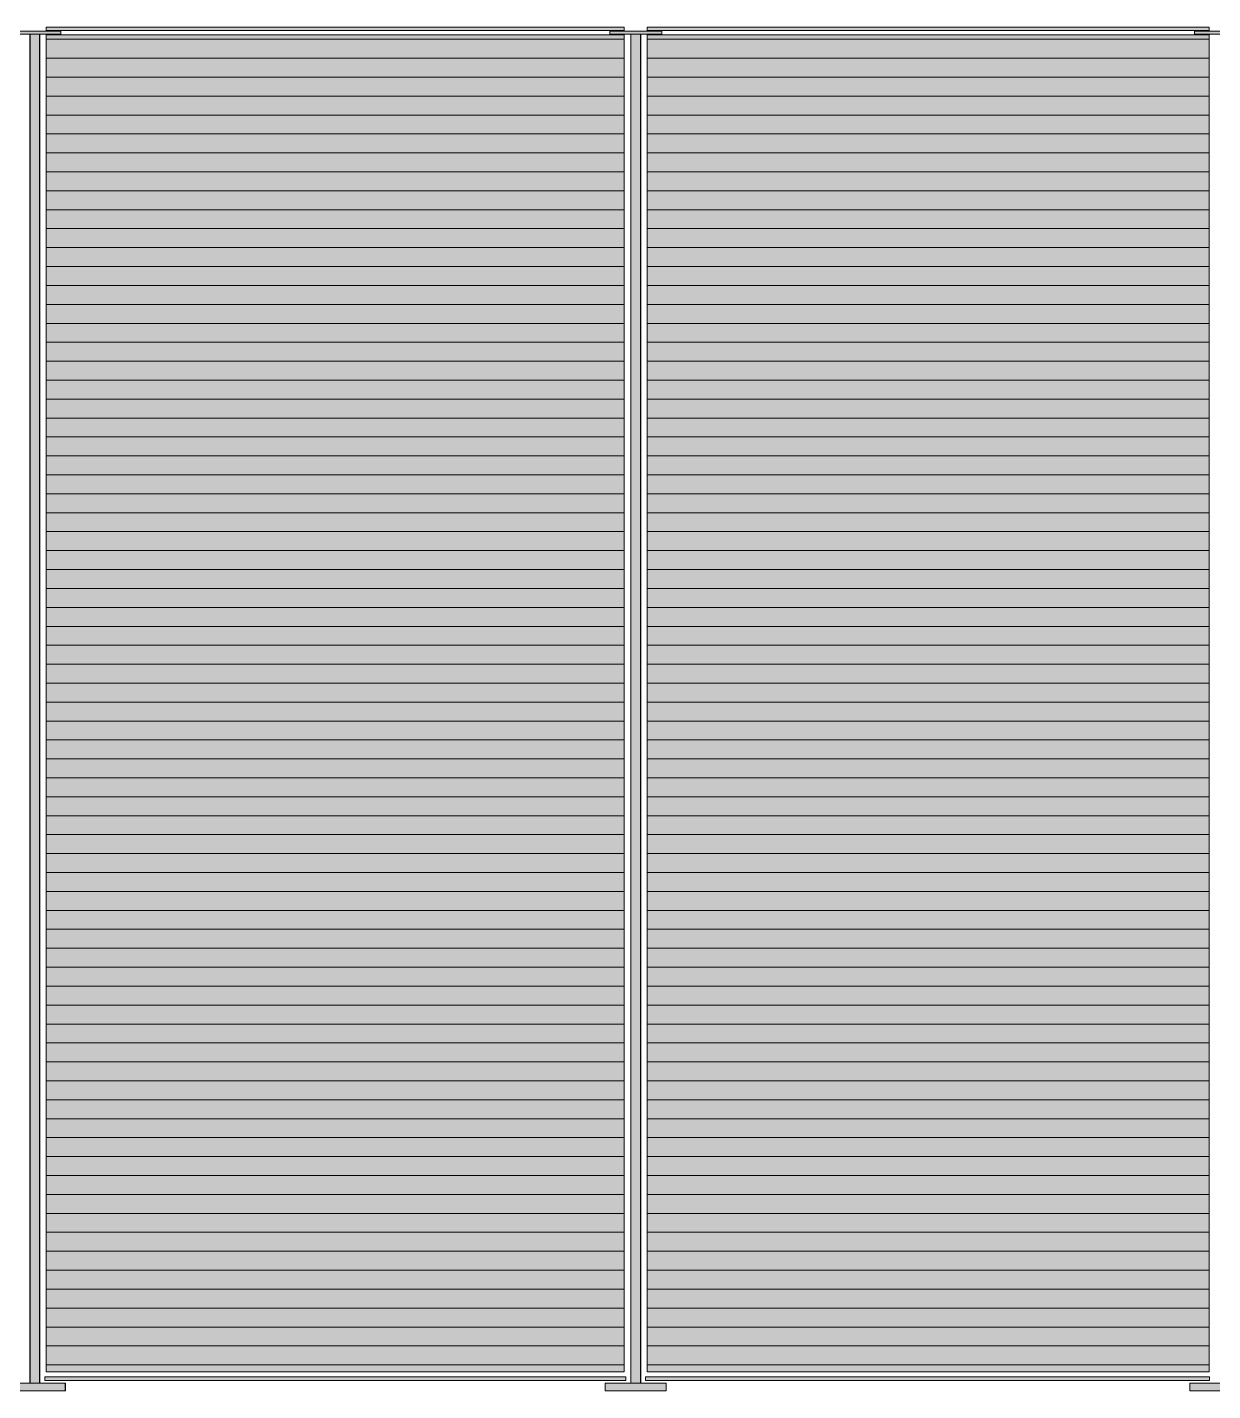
# Model space of a CAD drawing. Header units: millimetres. Extents: x -23380 to 52531, y -5628 to 1041.
# Drawn here: x 20027 to 21593, y -759 to 1041 of the extents above; entities that cross this region are included whole.
import ezdxf

# ---------------------------------------------------------------- set-up
doc = ezdxf.new("R2010")
doc.units = ezdxf.units.MM
for name, color, linetype, lineweight in [('drawing', 7, 'Continuous', 5), ('hatch', 9, 'Continuous', 5), ('ropes', 7, 'Continuous', 0)]:
    doc.layers.add(name, color=color, linetype=linetype, lineweight=lineweight)
pattern_1 = [(0, (0, 0), (0, 25), [])]

msp = doc.modelspace()

# ---------------------------------------------------------------- hatches: boundary and pattern name
at = {"layer": 'hatch'}
for points in [[(20002.4, 1031.6), (20071.1, 1031.6), (20071.1, 1035.7), (20002.4, 1035.7)], [(20030.5, 1031.6), (20030.2, 1031.6), (20030.2, -749.1), (20030.5, -749.1)], [(20030.5, -749.1), (20043, -749.1), (20043, 1031.6), (20030.5, 1031.6)], [(20043.4, 1031.6), (20043, 1031.6), (20043, -749.1), (20043.4, -749.1)], [(20433.6, 1036.6), (20815.4, 1036.6), (20815.4, 1040.9), (20433.6, 1040.9), (20051.8, 1040.9), (20051.8, 1036.6)], [(20433.6, -734.1), (20815.4, -734.1), (20815.4, 1030.7), (20433.6, 1030.7), (20051.8, 1030.7), (20051.8, -734.1)], [(20864.8, 1031.6), (20864.8, 1035.7), (20796.1, 1035.7), (20796.1, 1031.6)], [(20824.2, 1031.6), (20823.9, 1031.6), (20823.9, -749.1), (20824.2, -749.1)], [(20824.2, -749.1), (20836.7, -749.1), (20836.7, 1031.6), (20824.2, 1031.6)], [(20837.1, 1031.6), (20836.7, 1031.6), (20836.7, -749.1), (20837.1, -749.1)], [(20845.5, 1036.6), (21587.7, 1036.6), (21587.7, 1040.9), (20845.5, 1040.9)], [(20845.5, -734.1), (21587.7, -734.1), (21587.7, 1030.7), (20845.5, 1030.7)], [(21637.3, 1031.6), (21637.3, 1035.7), (21568.6, 1035.7), (21568.6, 1031.6)], [(19996.5, -759.1), (20077, -759.1), (20077, -749.1), (19996.5, -749.1)], [(20433.6, -745.8), (20817.3, -745.8), (20817.3, -740.7), (20433.6, -740.7), (20049.9, -740.7), (20049.9, -745.8)], [(20077, -759.1), (20077.2, -759.1), (20077.2, -749.1), (20077, -749.1)], [(20790.2, -749.1), (20790, -749.1), (20790, -759.1), (20790.2, -759.1)], [(20790.2, -759.1), (20870.7, -759.1), (20870.7, -749.1), (20790.2, -749.1)], [(20843.6, -745.8), (21588.4, -745.8), (21588.4, -740.7), (20843.6, -740.7)], [(20870.7, -749.1), (20870.7, -759.1), (20870.9, -759.1), (20870.9, -749.1)], [(21643.2, -759.1), (21643.2, -749.1), (21562.5, -749.1), (21562.5, -759.1)]]:
    msp.add_hatch(color=256, dxfattribs=at).paths.add_polyline_path(points, flags=0)
at = {"layer": 'ropes', "lineweight": 0}
h = msp.add_hatch(dxfattribs=at)
h.set_pattern_fill('HATCH1', color=256, scale=200, style=0, pattern_type=2)
h.set_pattern_definition(pattern_1)
h.paths.add_polyline_path([(20433.6, -734.1), (20815.4, -734.1), (20815.4, 1030.7), (20433.6, 1030.7), (20051.8, 1030.7), (20051.8, -734.1)], flags=0)
h = msp.add_hatch(dxfattribs=at)
h.set_pattern_fill('HATCH1', color=256, scale=200, style=0, pattern_type=2)
h.set_pattern_definition(pattern_1)
h.paths.add_polyline_path([(20845.5, -734.1), (21587.7, -734.1), (21587.7, 1030.7), (20845.5, 1030.7)], flags=0)

# ---------------------------------------------------------------- linework, layer by layer
at = {"layer": 'drawing'}
for points in [[(20071.1, 1031.6), (20002.4, 1031.6), (20002.4, 1035.7), (20071.1, 1035.7)], [(20002.4, 1031.6), (20071.1, 1031.6), (20071.1, 1035.7), (20002.4, 1035.7)], [(20796.1, 1031.6), (20864.8, 1031.6), (20864.8, 1035.7), (20796.1, 1035.7)], [(20864.8, 1031.6), (20796.1, 1031.6), (20796.1, 1035.7), (20864.8, 1035.7)], [(20845.5, 1036.6), (21587.7, 1036.6), (21587.7, 1040.9), (20845.5, 1040.9)], [(20845.5, -734.1), (21587.7, -734.1), (21587.7, 1030.7), (20845.5, 1030.7)], [(21637.3, 1031.6), (21568.6, 1031.6), (21568.6, 1035.7), (21637.3, 1035.7)], [(20077, -759.1), (19996.3, -759.1), (19996.3, -749.1), (20077, -749.1)], [(19996.5, -759.1), (20077.2, -759.1), (20077.2, -749.1), (19996.5, -749.1)], [(20870.7, -759.1), (20790, -759.1), (20790, -749.1), (20870.7, -749.1)], [(20790.2, -759.1), (20870.9, -759.1), (20870.9, -749.1), (20790.2, -749.1)], [(20843.6, -745.8), (21588.4, -745.8), (21588.4, -740.7), (20843.6, -740.7)], [(21643.2, -759.1), (21562.5, -759.1), (21562.5, -749.1), (21643.2, -749.1)]]:
    msp.add_lwpolyline(points, close=True, dxfattribs=at)
for points in [[(20043, -749.1), (20043, 1031.6), (20030.2, 1031.6), (20030.2, -749.1)], [(20030.5, -749.1), (20030.5, 1031.6), (20043.4, 1031.6), (20043.4, -749.1)], [(20433.6, 1040.9), (20051.8, 1040.9), (20051.8, 1036.6), (20433.6, 1036.6)], [(20433.6, 1030.7), (20051.8, 1030.7), (20051.8, -734.1), (20433.6, -734.1)], [(20433.6, 1040.9), (20815.4, 1040.9), (20815.4, 1036.6), (20433.6, 1036.6)], [(20433.6, 1030.7), (20815.4, 1030.7), (20815.4, -734.1), (20433.6, -734.1)], [(20836.7, -749.1), (20836.7, 1031.6), (20823.9, 1031.6), (20823.9, -749.1)], [(20824.2, -749.1), (20824.2, 1031.6), (20837.1, 1031.6), (20837.1, -749.1)], [(20433.6, -740.7), (20049.9, -740.7), (20049.9, -745.8), (20433.6, -745.8)], [(20433.6, -740.7), (20817.3, -740.7), (20817.3, -745.8), (20433.6, -745.8)]]:
    msp.add_lwpolyline(points, dxfattribs=at)

doc.saveas('drawing.dxf')
